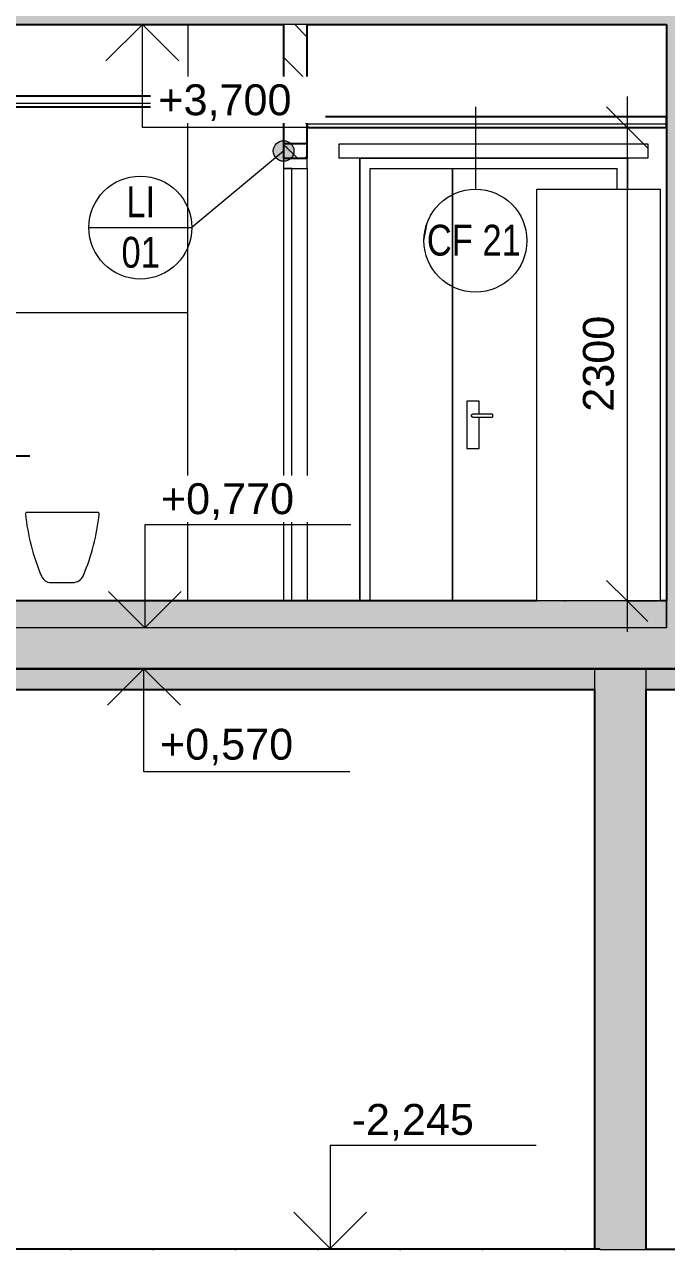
# Model space of a CAD drawing. Header units: millimetres. Extents: x -9657 to 178820, y -8645 to 72638.
# Drawn here: x 34439 to 37557, y -2250 to 3700 of the extents above; entities that cross this region are included whole.
import ezdxf

# ---------------------------------------------------------------- set-up
doc = ezdxf.new("R2010")
doc.units = ezdxf.units.MM
doc.linetypes.add('HA_Dot-S4mm', pattern=[400, 0, -400])
for name, color, linetype, lineweight in [('A-____-____-DIMS', 9, 'Continuous', 5), ('A-____-____-DIMS-100', 9, 'Continuous', 5), ('A-CLNG-____-IDEN', 9, 'Continuous', 9), ('A-CLNG-____-MCUT', 9, 'Continuous', 25), ('A-CLNG-____-PATT', 9, 'Continuous', 25), ('A-DETL-____-OTLN', 9, 'Continuous', 25), ('A-DOOR-____-MCUT', 9, 'Continuous', 9), ('A-DOOR-____-OTLN', 9, 'Continuous', 9), ('A-DOOR-FRAM-MCUT', 9, 'Continuous', 9), ('A-DOOR-FRAM-OTLN', 9, 'Continuous', 9), ('A-FLOR-____-MCUT', 9, 'Continuous', 25), ('A-FLOR-____-PATT', 9, 'Continuous', 25), ('A-FLOR-LEVL-OTLN', 9, 'Continuous', 9), ('A-GENM-____-IDEN', 9, 'Continuous', 9), ('A-GENM-____-MCUT', 9, 'Continuous', 25), ('A-GENM-____-OTLN', 9, 'Continuous', 9), ('A-WALL-____-MCUT', 9, 'Continuous', 25), ('A-WALL-____-PATT', 9, 'Continuous', 25), ('C-PRKG-____-OTLN', 9, 'Continuous', 9), ('G-____-____-DIMS', 9, 'Continuous', 5), ('I-FURN-____-OTLN', 9, 'Continuous', 9), ('I-WALL-____-MCUT', 9, 'Continuous', 25), ('I-WALL-____-OTLN', 9, 'Continuous', 9), ('P-SANR-FIXT-OTLN', 9, 'Continuous', 9)]:
    doc.layers.add(name, color=color, linetype=linetype, lineweight=lineweight)
doc.styles.add('Arial_1', font='arial.ttf', dxfattribs={"height": 150})
doc.styles.add('Arial_3', font='arial.ttf', dxfattribs={"width": 0.8, "height": 150})
doc.dimstyles.new('Inner_Dimensions_1', dxfattribs={"dimscale": 304.8, "dimtxt": 153.03891, "dimasz": 0.656168, "dimexe": 0.492126, "dimexo": 0.0625, "dimgap": 0.065617, "dimtad": 1, "dimdec": 0, "dimzin": 0, "dimdsep": 46, "dimtxsty": 'Arial_1', "dimblk1": 'OBLIQUE', "dimblk2": 'OBLIQUE', "dimsah": 1, "dimcen": 0.09, "dimdle": 0.492126, "dimazin": 0, "dimtfac": 1, "dimtdec": 4, "dimtix": 1, "dimtmove": 0, "dimatfit": 3, "dimfxl": 0.492126, "dimfxlon": 1, "dimtvp": 1, "dimtolj": 1, "dimtzin": 0, "dimlwd": 9, "dimlwe": 9, "dimarcsym": 2})
pattern_1 = [(0, (28856.2, 1865.4), (117.187, 67.658), [78.125, -156.25]), (120, (28856.2, 1865.4), (-117.18755, 67.65879), [78.125, -156.25]), (60, (28856.2, 1865.4), (-5e-05, 135.31592), [0, -156.25, 78.125, 0])]

# ---------------------------------------------------------------- blocks, each defined once
blk = doc.blocks.new('HA_DR_Single_Swing_Solid - In_BJ_700x2100-2040353-ŘEZ C-C OBJEKT C')
at = {"layer": 'A-DOOR-____-MCUT', "color": 50}
for p, q in [((-42334.9, 3000), (-42334.9, 900)), ((-42294.9, 3000), (-42334.9, 3000)), ((-42294.9, 900), (-42294.9, 3000)), ((-42334.9, 900), (-42294.9, 900))]:
    blk.add_line(p, q, dxfattribs=at)
at = {"layer": 'A-DOOR-FRAM-MCUT', "color": 50}
for p, q in [((-42334.9, 3050), (-42334.9, 3000)), ((-42219.9, 3050), (-42334.9, 3050)), ((-42219.9, 3000), (-42219.9, 3050)), ((-42334.9, 3000), (-42219.9, 3000))]:
    blk.add_line(p, q, dxfattribs=at)
at = {"layer": 'A-DOOR-FRAM-OTLN', "color": 50}
blk.add_line((-42219.9, 3000), (-42219.9, 900), dxfattribs=at)
blk = doc.blocks.new('HA_DR_Double_Swing_Solid - In_BJ_1200x2100_800-1662813-ŘEZ C-C OBJEKT C')
at = {"layer": 'A-DOOR-____-OTLN', "color": 50}
for p, q in [((-41514.9, 3000), (-41514.9, 900)), ((-41514.9, 900), (-41514.9, 3000)), ((-41444.9, 1870), (-41444.9, 1640)), ((-41384.9, 1870), (-41444.9, 1870)), ((-41384.9, 1807.2), (-41384.9, 1870)), ((-41319.9, 1807.5), (-41414.9, 1807.5)), ((-41414.9, 1792.5), (-41319.9, 1792.5)), ((-41384.9, 1640), (-41384.9, 1792.8)), ((-41319.9, 1807.5), (-41319.9, 1800)), ((-41319.9, 1800), (-41319.9, 1792.5)), ((-41444.9, 1640), (-41384.9, 1640))]:
    blk.add_line(p, q, dxfattribs=at)
for points, knots in [([(-41422.4, 1800), (-41422.4, 1800.7), (-41422.3, 1801.6), (-41421.9, 1802.9), (-41421.4, 1803.8), (-41421, 1804.4), (-41420.5, 1804.9), (-41420.1, 1805.4), (-41419.5, 1806), (-41418.8, 1806.4), (-41418.2, 1806.7), (-41417.8, 1806.9), (-41417.3, 1807.1), (-41416.8, 1807.2), (-41416.4, 1807.4), (-41415.9, 1807.4), (-41415.4, 1807.5), (-41415.1, 1807.5), (-41414.9, 1807.5)], [0, 0, 0, 0, 0.0833333, 0.125, 0.1666667, 0.2083333, 0.2291667, 0.25, 0.2916667, 0.3333333, 0.3541667, 0.375, 0.3958333, 0.4166667, 0.4375, 0.4583333, 0.4791667, 0.5, 0.5, 0.5, 0.5]), ([(-41414.9, 1792.5), (-41415.1, 1792.5), (-41415.4, 1792.5), (-41415.9, 1792.6), (-41416.4, 1792.6), (-41416.8, 1792.8), (-41417.3, 1792.9), (-41417.8, 1793.1), (-41418.2, 1793.3), (-41418.7, 1793.5), (-41419.1, 1793.8), (-41419.6, 1794.1), (-41420.1, 1794.6), (-41420.5, 1795.1), (-41421, 1795.6), (-41421.4, 1796.2), (-41421.9, 1797.1), (-41422.3, 1798.4), (-41422.4, 1799.3), (-41422.4, 1800)], [0.5, 0.5, 0.5, 0.5, 0.5208333, 0.5416667, 0.5625, 0.5833333, 0.6041667, 0.625, 0.6458333, 0.6666667, 0.6875, 0.7083333, 0.75, 0.7708333, 0.7916667, 0.8333333, 0.875, 0.9166667, 1, 1, 1, 1])]:
    blk.add_open_spline(points, degree=3, knots=knots, dxfattribs=at)
at = {"layer": 'A-DOOR-FRAM-OTLN', "color": 50}
for p, q in [((-41964.9, 3050), (-41964.9, 900)), ((-40664.9, 3050), (-41964.9, 3050)), ((-40664.9, 3050), (-40664.9, 2900)), ((-41914.9, 900), (-41914.9, 3000)), ((-41914.9, 3000), (-40714.9, 3000)), ((-40714.9, 2900), (-40714.9, 3000))]:
    blk.add_line(p, q, dxfattribs=at)
blk = doc.blocks.new('NAB_Šatní_skříň_ADNS - 600x2000xšířka-1489434-ŘEZ C-C OBJEKT C')
at = {"layer": 'I-FURN-____-OTLN', "color": 50}
for p, q in [((-41104.9, 2900), (-40504.9, 2900)), ((-41104.9, 900), (-41104.9, 2900)), ((-40504.9, 2900), (-40504.9, 900)), ((-40504.9, 900), (-41104.9, 900))]:
    blk.add_line(p, q, dxfattribs=at)
blk = doc.blocks.new('ABMV_Toilet_WallHung - Default-1928450-ŘEZ C-C OBJEKT C')
at = {"layer": 'A-GENM-____-OTLN', "color": 50}
for p, q in [((-43236.9, 4480), (-43582.9, 4480)), ((-43464.9, 4139.8), (-43358.2, 4139.8))]:
    blk.add_line(p, q, dxfattribs=at)
for centre, radius, start, end in [((-43582.9, 4473.7), 6.3, 90, 186.04867), ((-42529.2, 4585.3), 1065.9, 186.04867, 202.91581), ((-44290.6, 4585.3), 1065.9, 337.27194, 353.95129), ((-43236.9, 4473.7), 6.31, 353.95129, 90), ((-43464.9, 4189.8), 50, 202.91581, 270), ((-43358.2, 4194.8), 55, 270, 337.27194)]:
    blk.add_arc(centre, radius, start, end, dxfattribs=at)
blk = doc.blocks.new('HA_GM_Tiling_LineBased - Generic Tiles-1682387-ŘEZ C-C OBJEKT C')
at = {"layer": 'A-GENM-____-OTLN', "color": 50}
blk.add_line((-42799.9, 900), (-42799.9, 3300), dxfattribs=at)
blk = doc.blocks.new('TB_Porotherm KP11_5_1000mm - TB_Porotherm KP11_5_1000mm-1863649-ŘEZ C-C OBJEKT C')
at = {"layer": 'A-GENM-____-OTLN', "lineweight": 5}
h = blk.add_hatch(dxfattribs=at)
h.set_pattern_fill('FP_27', color=256, style=0, pattern_type=2)
h.set_pattern_definition([(45, (-49176.07, 1865.4), (-176.777, 176.777), []), (45, (-49105.36, 1865.4), (-176.777, 176.777), []), (45, (-48963.93, 1865.4), (-106.066, 247.487), [100, -50, 3.353, -46.647])])
h.paths.add_polyline_path([(-42219.9, 3050), (-42219.9, 3121), (-42334.9, 3121), (-42334.9, 3050), (-42275.6, 3050)])
at = {"layer": 'A-GENM-____-MCUT', "color": 10}
for p, q in [((-42219.9, 3121), (-42334.9, 3121)), ((-42334.9, 3121), (-42334.9, 3050)), ((-42219.9, 3050), (-42219.9, 3121)), ((-42334.9, 3050), (-42219.9, 3050))]:
    blk.add_line(p, q, dxfattribs=at)
blk = doc.blocks.new('TB_Porotherm KP11_5_1500mm - TB_Porotherm KP11_5_1500mm-1870867-ŘEZ C-C OBJEKT C')
at = {"layer": 'A-GENM-____-OTLN', "color": 50}
for p, q in [((-42064.9, 3050), (-42064.9, 3121)), ((-42064.9, 3121), (-40564.9, 3121)), ((-40564.9, 3121), (-40564.9, 3050)), ((-40564.9, 3050), (-42064.9, 3050))]:
    blk.add_line(p, q, dxfattribs=at)
blk = doc.blocks.new('185-01_OBJEKT C_Central_rvt-2-ŘEZ C-C OBJEKT C')
at = {"layer": 'A-FLOR-____-PATT', "lineweight": 9}
for points in [[(-23434.9, 3700), (-23434.9, 3920), (-45194.9, 3920), (-45194.9, 3700), (-23680.3, 3700)], [(-45194.1, 570), (-23074.9, 570), (-23074.9, 770), (-45194.1, 770), (-45194.1, 570)]]:
    blk.add_hatch(color=254, dxfattribs=at).paths.add_polyline_path(points)
at = {"layer": 'A-FLOR-____-PATT', "lineweight": 5}
h = blk.add_hatch(color=7, dxfattribs=at)
h.paths.add_polyline_path([(-35712.6, 770), (-23114.9, 770.3), (-23114.9, 900), (-40224.9, 900), (-40224.9, 770), (-36806.4, 770)])
h.paths.add_polyline_path([(-44463.3, 770), (-40474.9, 770), (-40474.9, 900), (-44834.9, 900), (-44834.9, 770)])
at = {"layer": 'A-WALL-____-PATT', "lineweight": 5}
h = blk.add_hatch(dxfattribs=at)
h.set_pattern_fill('FP_23', color=250, style=0, pattern_type=2)
h.set_pattern_definition([(135, (-49176.07, 1865.4), (-106.066, -106.066), [])])
h.paths.add_polyline_path([(-42219.9, 3050), (-42219.9, 3700), (-42334.9, 3699.6), (-42334.9, 3050), (-42275.6, 3050)])
at = {"layer": 'A-WALL-____-PATT', "lineweight": 9}
blk.add_hatch(color=254, dxfattribs=at).paths.add_polyline_path([(-40474.9, 770), (-40224.9, 770), (-40224.9, 3700), (-40474.9, 3699.6), (-40474.9, 900)])
at = {"layer": 'A-CLNG-____-MCUT', "color": 10}
for p, q in [((-42334.9, 3352), (-44834.9, 3352)), ((-42334.9, 3300), (-42334.9, 3352)), ((-44834.9, 3300), (-42334.9, 3300)), ((-40474.9, 3252), (-42219.9, 3252)), ((-42219.9, 3252), (-42219.9, 3200)), ((-40474.9, 3200), (-40474.9, 3252)), ((-42219.9, 3200), (-40474.9, 3200))]:
    blk.add_line(p, q, dxfattribs=at)
at = {"layer": 'A-CLNG-____-MCUT', "color": 50, "lineweight": 9}
for p, q in [((-42334.9, 3316), (-44834.9, 3316)), ((-40474.9, 3216), (-42219.9, 3216))]:
    blk.add_line(p, q, dxfattribs=at)
at = {"layer": 'A-FLOR-____-MCUT', "color": 10}
for p, q in [((-44834.9, 3700), (-42334.9, 3700)), ((-42219.9, 3700), (-40474.9, 3700)), ((-41104.9, 900), (-44034.9, 900)), ((-40474.9, 900), (-40504.9, 900)), ((-44494.1, 570), (-29234.1, 570))]:
    blk.add_line(p, q, dxfattribs=at)
at = {"layer": 'A-FLOR-____-MCUT', "color": 50, "lineweight": 9}
for q in [(-40474.9, 900), (-44834.9, 770)]:
    blk.add_line((-40474.9, 770), q, dxfattribs=at)
at = {"layer": 'A-WALL-____-MCUT', "color": 50, "lineweight": 9}
for p, q in [((-42219.9, 3700), (-42334.9, 3700)), ((-40474.9, 900), (-40474.9, 770))]:
    blk.add_line(p, q, dxfattribs=at)
at = {"layer": 'I-WALL-____-MCUT', "color": 10}
for p, q in [((-42334.9, 3700), (-42334.9, 3050)), ((-42219.9, 3050), (-42219.9, 3700)), ((-40474.9, 3700), (-40474.9, 900)), ((-42334.9, 3050), (-42219.9, 3050))]:
    blk.add_line(p, q, dxfattribs=at)
at = {"layer": 'I-WALL-____-OTLN', "color": 50}
for p, q in [((-42799.9, 3700), (-42799.9, 3352)), ((-41964.9, 900), (-41964.9, 3050)), ((-41964.9, 3050), (-40664.9, 3050)), ((-40664.9, 3050), (-40664.9, 2900)), ((-42799.9, 2300), (-44834.9, 2300))]:
    blk.add_line(p, q, dxfattribs=at)
at = {"layer": 'A-DOOR-____-OTLN', "color": 50, "lineweight": 9}
for name in ['HA_DR_Single_Swing_Solid - In_BJ_700x2100-2040353-ŘEZ C-C OBJEKT C', 'HA_DR_Double_Swing_Solid - In_BJ_1200x2100_800-1662813-ŘEZ C-C OBJEKT C']:
    blk.add_blockref(name, (0, 0), dxfattribs=at)
at = {"layer": 'A-GENM-____-OTLN', "color": 50, "lineweight": 9}
for name in ['HA_GM_Tiling_LineBased - Generic Tiles-1682387-ŘEZ C-C OBJEKT C', 'TB_Porotherm KP11_5_1000mm - TB_Porotherm KP11_5_1000mm-1863649-ŘEZ C-C OBJEKT C', 'TB_Porotherm KP11_5_1500mm - TB_Porotherm KP11_5_1500mm-1870867-ŘEZ C-C OBJEKT C']:
    blk.add_blockref(name, (0, 0), dxfattribs=at)
at = {"layer": 'I-FURN-____-OTLN', "color": 50, "lineweight": 9}
blk.add_blockref('NAB_Šatní_skříň_ADNS - 600x2000xšířka-1489434-ŘEZ C-C OBJEKT C', (0, 0), dxfattribs=at)
at = {"layer": 'P-SANR-FIXT-OTLN', "color": 50, "lineweight": 9}
blk.add_blockref('ABMV_Toilet_WallHung - Default-1928450-ŘEZ C-C OBJEKT C', (0, -3150), dxfattribs=at)
blk = doc.blocks.new('HA_PA_Perpendicular_SingleStall - Generic-2361855-ŘEZ C-C OBJEKT C')
at = {"layer": 'C-PRKG-____-OTLN', "lineweight": 5}
for p, q in [((-44783.3, -2250), (-44783.3, -2245)), ((-44783.3, -2245), (-40799.1, -2245)), ((-40799.1, -2250), (-44783.3, -2250)), ((-40799.1, -2250), (-40799.1, -2245))]:
    blk.add_line(p, q, dxfattribs=at)
blk = doc.blocks.new('Spot Elevations - Flipped-794089-ŘEZ C-C OBJEKT C')
at = {"layer": 'G-____-____-DIMS', "lineweight": 9}
for p, q in [((-44881.8, -206.8), (-44705, -30)), ((-44705, -30), (-44528.3, -206.8)), ((-44705, -530), (-44705, -30)), ((-43705, -530), (-44705, -530))]:
    blk.add_line(p, q, dxfattribs=at)
blk = doc.blocks.new('Spot Elevations - Default-792506-ŘEZ C-C OBJEKT C')
at = {"layer": 'G-____-____-DIMS', "lineweight": 9}
for p, q in [((-20676.7, 1400), (-21676.7, 1400)), ((-21676.7, 1400), (-21676.7, 900)), ((-21853.5, 1076.8), (-21676.7, 900)), ((-21676.7, 900), (-21499.9, 1076.8))]:
    blk.add_line(p, q, dxfattribs=at)
blk = doc.blocks.new('HA_Tag_Ceiling - Group _ Type Mark-1822524-ŘEZ C-C OBJEKT C')
at = {"layer": 'A-CLNG-____-IDEN'}
blk.add_line((-34987.4, 9150.1), (-34972.3, 9235.6), dxfattribs=at)
blk.add_circle((-34737.4, 9150.1), 250, dxfattribs=at)
blk = doc.blocks.new('DIMBLOCK120-ŘEZ C-C OBJEKT C')
at = {"layer": 'A-____-____-DIMS-100', "lineweight": 9}
for p, q in [((37366.2, 3350), (37366.2, 750)), ((37366.2, 3200), (37266.2, 3300)), ((37516.2, 3200), (37216.2, 3200)), ((37366.2, 3200), (37466.2, 3100)), ((37366.2, 3200), (37516.2, 3200)), ((37366.2, 900), (37266.2, 1000)), ((37516.2, 900), (37216.2, 900)), ((37366.2, 900), (37466.2, 800)), ((37366.2, 900), (37516.2, 900))]:
    blk.add_line(p, q, dxfattribs=at)
at = {"layer": 'A-____-____-DIMS-100', "color": 0, "lineweight": 9, "insert": (37151.5, 1819.3), "char_height": 150, "width": 553.765, "attachment_point": 1, "rotation": 90, "line_spacing_factor": 0.941778, "style": 'Arial_1'}
blk.add_mtext('2300', dxfattribs=at)
blk = doc.blocks.new('_Oblique')
at = {"color": 0, "linetype": 'ByBlock', "lineweight": -2}
blk.add_line((-0.5, -0.5), (0.5, 0.5), dxfattribs=at)
blk = doc.blocks.new('HA_TAG_GM_Products - Generic-588599-ŘEZ C-C OBJEKT C')
at = {"layer": 'A-GENM-____-IDEN'}
blk.add_line((-30828.4, 3169), (-30328.4, 3169), dxfattribs=at)
blk.add_circle((-30578.4, 3169), 250, dxfattribs=at)

msp = doc.modelspace()

# ---------------------------------------------------------------- hatches: boundary and pattern name
at = {"layer": 'A-CLNG-____-PATT', "lineweight": 5}
h = msp.add_hatch(dxfattribs=at)
h.set_pattern_fill('FP_25', color=256, style=0, pattern_type=2)
h.set_pattern_definition(pattern_1)
h.paths.add_polyline_path([(53258.1, 470), (54258.2, 470), (54258.2, 570), (49798.2, 570), (49798.2, 470), (51070.4, 470)])
h.paths.add_polyline_path([(33538.2, 470), (37208.2, 470), (37208.2, 570), (33538.2, 570)])
h.paths.add_polyline_path([(47788.9, 470), (48798.2, 470), (48798.2, 570), (45583.2, 570), (45583.2, 470), (46695, 470)])
h = msp.add_hatch(dxfattribs=at)
h.set_pattern_fill('FP_25', color=256, style=0, pattern_type=2)
h.set_pattern_definition(pattern_1)
h.paths.add_polyline_path([(40132, 470), (45333.2, 470), (45333.2, 570), (37458.2, 570), (37458.2, 470), (39038.1, 470)])
at = {"layer": 'A-GENM-____-IDEN'}
h = msp.add_hatch(color=256, dxfattribs=at)
edge = h.paths.add_edge_path()
edge.add_arc((35697.4, 3085.5), 50, 0, 360)
at = {"layer": 'A-WALL-____-PATT', "lineweight": 9}
msp.add_hatch(color=256, dxfattribs=at).paths.add_polyline_path([(37233.2, -2250), (37458.2, -2250), (37458.2, 570), (37208.2, 570), (37208.2, -2245), (37233.2, -2245)])

# ---------------------------------------------------------------- linework, layer by layer
at = {"layer": 'A-CLNG-____-IDEN'}
msp.add_line((36629.4, 3300), (36629.4, 2900.1), dxfattribs=at)
at = {"layer": 'A-CLNG-____-MCUT'}
for p, q in [((37208.2, 570), (33538.2, 570)), ((45333.2, 570), (37458.2, 570)), ((33538.2, 470), (37208.2, 470)), ((37458.2, 470), (45333.2, 470))]:
    msp.add_line(p, q, dxfattribs=at)
at = {"layer": 'A-DETL-____-OTLN'}
msp.add_line((33464.5, 1604.3), (34464.5, 1604.3), dxfattribs=at)
at = {"layer": 'A-FLOR-____-MCUT'}
msp.add_line((45333.2, -2250), (37458.2, -2250), dxfattribs=at)
at = {"layer": 'A-FLOR-LEVL-OTLN', "linetype": 'HA_Dot-S4mm', "lineweight": 5}
for p, q in [((22260.1, 900), (59899.9, 900)), ((22260.1, -2250), (59899.9, -2250))]:
    msp.add_line(p, q, dxfattribs=at)
at = {"layer": 'A-GENM-____-IDEN'}
msp.add_line((35697.4, 3085.5), (35251.6, 2713.8), dxfattribs=at)
msp.add_circle((35697.4, 3085.5), 50, dxfattribs=at)
at = {"layer": 'A-WALL-____-MCUT', "lineweight": 9}
for p, q in [((37208.2, 570), (37208.2, 470)), ((37458.2, 470), (37458.2, 570)), ((37233.2, -2250), (37458.2, -2250))]:
    msp.add_line(p, q, dxfattribs=at)
at = {"layer": 'I-WALL-____-MCUT'}
for p, q in [((37458.2, 570), (37208.2, 570)), ((37208.2, 470), (37208.2, -2245)), ((37458.2, -2250), (37458.2, 470))]:
    msp.add_line(p, q, dxfattribs=at)

# ---------------------------------------------------------------- block references
at = {"lineweight": 5}
msp.add_blockref('185-01_OBJEKT C_Central_rvt-2-ŘEZ C-C OBJEKT C', (78032.3, 0), dxfattribs=at)
at = {"layer": 'A-CLNG-____-IDEN'}
msp.add_blockref('HA_Tag_Ceiling - Group _ Type Mark-1822524-ŘEZ C-C OBJEKT C', (71366.8, -6500), dxfattribs=at)
at = {"layer": 'A-GENM-____-IDEN'}
msp.add_blockref('HA_TAG_GM_Products - Generic-588599-ŘEZ C-C OBJEKT C', (65580, -455.2), dxfattribs=at)
at = {"layer": 'C-PRKG-____-OTLN'}
msp.add_blockref('HA_PA_Perpendicular_SingleStall - Generic-2361855-ŘEZ C-C OBJEKT C', (78032.3, 0), dxfattribs=at)
at = {"layer": 'G-____-____-DIMS', "lineweight": 9}
for name, p in [('Spot Elevations - Flipped-794089-ŘEZ C-C OBJEKT C', (79716.3, 3730)), ('Spot Elevations - Default-792506-ŘEZ C-C OBJEKT C', (56700.3, -130)), ('Spot Elevations - Flipped-794089-ŘEZ C-C OBJEKT C', (79724.3, 600)), ('Spot Elevations - Default-792506-ŘEZ C-C OBJEKT C', (57600.5, -3145))]:
    msp.add_blockref(name, p, dxfattribs=at)

# ---------------------------------------------------------------- texts
at = {"layer": 'A-CLNG-____-IDEN', "lineweight": 5, "insert": (36393.3, 2727.4), "char_height": 150, "width": 564.388, "attachment_point": 1, "style": 'Arial_3'}
msp.add_mtext('CF 21', dxfattribs=at)
at = {"layer": 'A-GENM-____-IDEN', "lineweight": 5, "char_height": 150, "attachment_point": 1, "style": 'Arial_3'}
for s, insert, width in [('LI', (34934, 2914.1), 173.164), ('01', (34910, 2668.6), 230.886)]:
    msp.add_mtext(s, dxfattribs=dict(at, insert=insert, width=width))

# ---------------------------------------------------------------- dimensions: what is measured, and where the dimension line sits
at = {"layer": 'A-____-____-DIMS', "lineweight": 9}
dim = msp.add_linear_dim(base=(37366.2, 900), p1=(37516.2, 3200), p2=(37516.2, 900), angle=90, dimstyle='Inner_Dimensions_1', override={"dimpost": '<>', "dimfxl": 2300}, dxfattribs=at)
dim.commit()
dim.dimension.update_dxf_attribs({"geometry": 'DIMBLOCK120-ŘEZ C-C OBJEKT C', "text_midpoint": (37269.6, 2050)})

# ---------------------------------------------------------------- next in the draw order: texts
at = {"layer": 'G-____-____-DIMS', "lineweight": 9, "char_height": 150, "attachment_point": 1, "line_spacing_factor": 0.941778, "style": 'Arial_1', "bg_fill": 3, "box_fill_scale": 1.25, "bg_fill_color": 256, "bg_fill_true_color": 13158600, "bg_fill_transparency": 0}
for s, insert, width in [('+3,700', (35089.1, 3409.3), 773.133), ('+0,770', (35101.5, 1471.8), 773.133), ('+0,570', (35097.1, 279.3), 773.133), ('-2,245', (36027.7, -1543.2), 710.695)]:
    msp.add_mtext(s, dxfattribs=dict(at, insert=insert, width=width))

doc.saveas('drawing.dxf')
